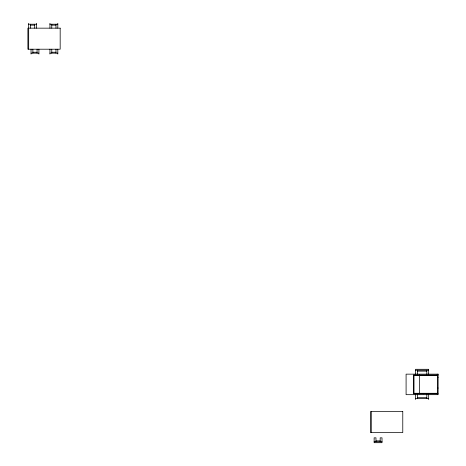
<?xml version="1.0" encoding="UTF-8"?>
<svg xmlns="http://www.w3.org/2000/svg" width="466" height="466" viewBox="0 0 466 466"><rect width="100%" height="100%" fill="white"/><g stroke="black" fill="none" stroke-linecap="round" stroke-linejoin="round"><path stroke-width="0.7" d="M28.676 24.22L36.552 24.22M49.938 24.22L57.813 24.22M30.511 25.135L34.711 25.135M51.773 25.135L55.972 25.135M32.876 52.227L37.076 52.227M51.773 52.227L55.972 52.227M31.036 53.141L38.911 53.141M49.938 53.141L57.813 53.141M415.538 370.214L428.662 370.214M417.379 371.134L426.827 371.134M438.11 375.013L413.482 375.013L413.482 393.811L438.11 393.811M414.006 375.538L437.586 375.538M437.586 377.641L438.11 377.641M437.586 388.038L438.11 388.038M414.006 393.287L437.586 393.287M417.379 397.696L426.827 397.696M415.538 398.611L428.662 398.611M375.975 440.865L380.174 440.865M374.14 441.78L382.015 441.78M437.586 374.151L437.586 394.679M437.061 375.013L437.061 375.538M437.061 393.287L437.061 393.811M428.662 374.151L428.662 369.293L415.538 369.293L415.538 374.151M428.662 394.679L428.662 399.531M428.493 393.287L428.493 393.811M426.827 370.214L426.827 374.151M426.827 394.679L426.827 398.611M423.14 393.287L423.14 393.811M419.482 375.013L419.482 393.811M417.379 370.214L417.379 374.151M417.379 394.679L417.379 398.611M415.538 394.679L415.538 399.531M414.006 375.013L414.006 393.811M380.174 441.78L380.174 437.842L382.015 437.842L382.015 442.7L374.14 442.7L374.14 437.842L375.975 437.842L375.975 441.78M371.28 411.542L371.28 432.594M57.813 23.3L57.813 28.158M57.813 49.21L57.813 54.062M55.972 24.22L55.972 28.158M55.972 49.21L55.972 53.141M51.773 24.22L51.773 28.158M51.773 49.21L51.773 53.141M49.938 23.3L49.938 28.158M49.938 49.21L49.938 54.062M38.911 49.21L38.911 54.062M37.076 49.21L37.076 53.141M36.552 23.3L36.552 28.158M34.711 24.22L34.711 28.158M32.876 49.21L32.876 53.141M31.036 49.21L31.036 54.062M30.511 24.22L30.511 28.158M28.676 23.3L28.676 49.21M60.172 28.158L27.89 28.158L27.89 49.21L60.172 49.21L60.172 28.158M438.11 374.151L406.09 374.151L406.09 394.679L438.11 394.679L438.11 374.151M402.775 411.542L370.493 411.542L370.493 432.594L402.775 432.594L402.775 411.542"/></g></svg>
